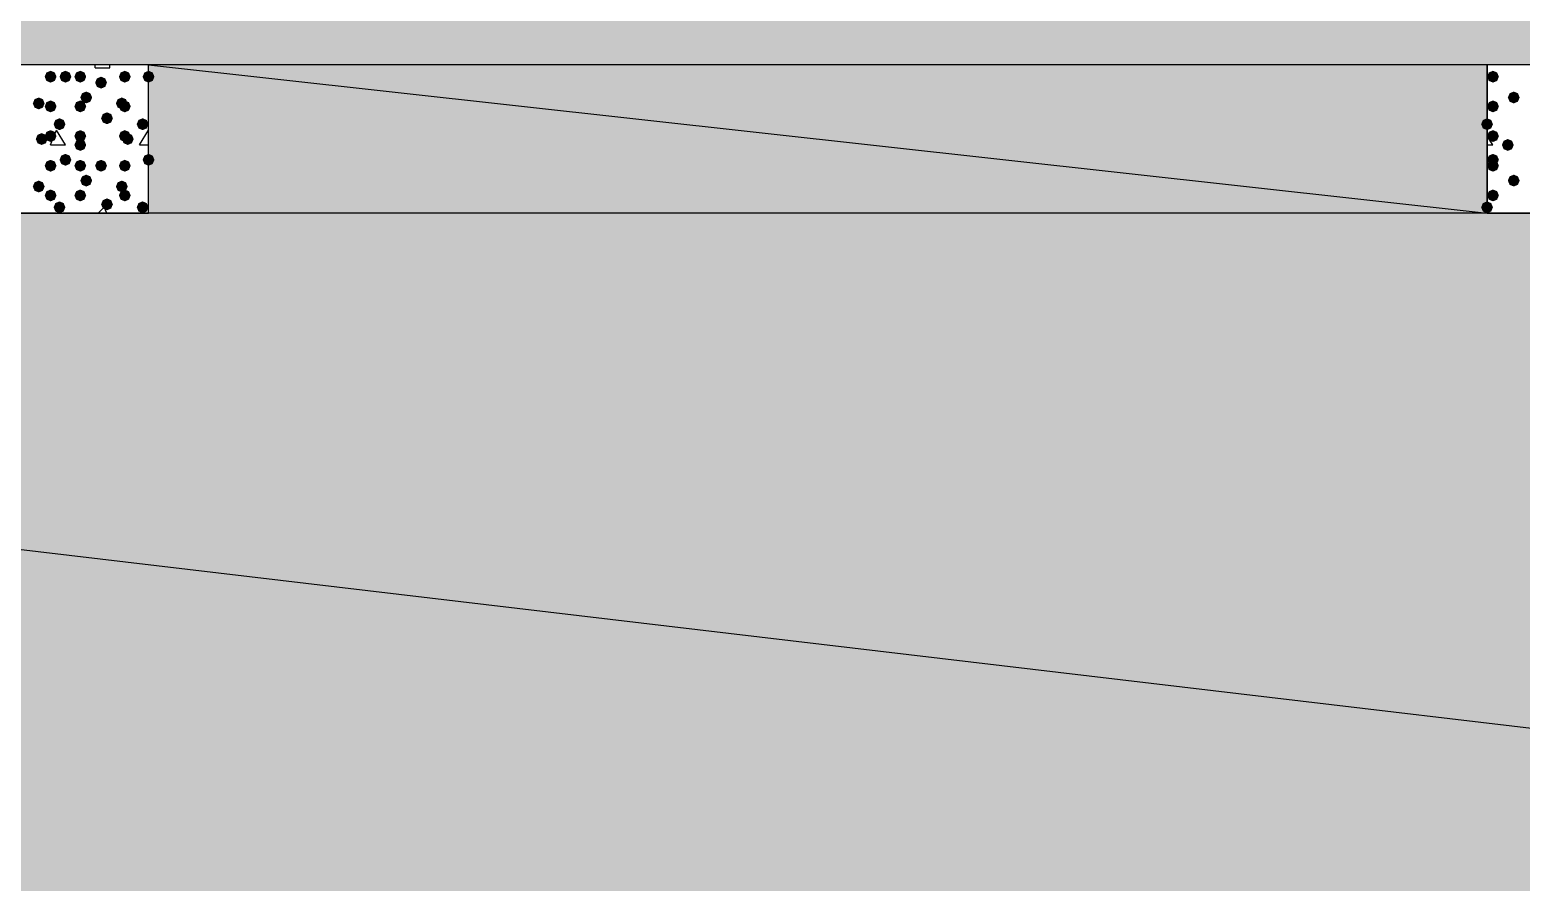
# Model space of a CAD drawing. Header units: millimetres. Extents: x 0 to 420, y 0 to 297.
# Drawn here: x 265.09 to 286.36, y 195.1 to 207.26 of the extents above; entities that cross this region are included whole.
import ezdxf

# ---------------------------------------------------------------- set-up
doc = ezdxf.new("R2010")
doc.units = ezdxf.units.MM
doc.layers.get('0').update_dxf_attribs({"linetype": 'CONTINUOUS'})

msp = doc.modelspace()

# ---------------------------------------------------------------- hatches: boundary and pattern name
at = {"true_color": 0x000008}
h = msp.add_hatch(color=0, dxfattribs=at)
h.paths.add_polyline_path([(385.826, 225.806), (39.708667, 225.806), (385.826, 206.756)], flags=0)
h.paths.add_polyline_path([(39.708667, 225.806), (385.826, 206.756), (39.708667, 206.756)], flags=0)
at = {"true_color": 0x000007}
for points in [[(265.472333, 206.586667), (265.447462, 206.526871), (265.387667, 206.502), (265.327871, 206.526871), (265.303, 206.586667), (265.327871, 206.646462), (265.387667, 206.671333), (265.447462, 206.646463)], [(265.684, 206.586667), (265.659129, 206.526871), (265.599333, 206.502), (265.539538, 206.526871), (265.514667, 206.586667), (265.539537, 206.646462), (265.599333, 206.671333), (265.659129, 206.646463)], [(265.895667, 206.586667), (265.870796, 206.526871), (265.811, 206.502), (265.751204, 206.526871), (265.726333, 206.586667), (265.751204, 206.646462), (265.811, 206.671333), (265.870796, 206.646463)], [(266.192, 206.502), (266.167129, 206.442204), (266.107333, 206.417333), (266.047537, 206.442204), (266.022667, 206.502), (266.047537, 206.561796), (266.107333, 206.586667), (266.167129, 206.561796)], [(266.530667, 206.586667), (266.505796, 206.526871), (266.446, 206.502), (266.386204, 206.526871), (266.361333, 206.586667), (266.386204, 206.646462), (266.446, 206.671333), (266.505796, 206.646463)], [(266.869333, 206.586667), (266.844462, 206.526871), (266.784667, 206.502), (266.724871, 206.526871), (266.7, 206.586667), (266.724871, 206.646462), (266.784667, 206.671333), (266.844462, 206.646463)], [(286.046333, 206.586667), (286.021462, 206.526871), (285.961667, 206.502), (285.901871, 206.526871), (285.877, 206.586667), (285.901871, 206.646462), (285.961667, 206.671333), (286.021462, 206.646463)], [(286.046333, 206.586667), (286.021462, 206.526871), (285.961667, 206.502), (285.901871, 206.526871), (285.877, 206.586667), (285.901871, 206.646462), (285.961667, 206.671333), (286.021462, 206.646463)], [(265.980333, 206.290333), (265.955462, 206.230537), (265.895667, 206.205667), (265.835871, 206.230537), (265.811, 206.290333), (265.835871, 206.350129), (265.895667, 206.375), (265.955462, 206.350129)], [(286.342667, 206.290333), (286.317796, 206.230537), (286.258, 206.205667), (286.198204, 206.230537), (286.173333, 206.290333), (286.198204, 206.350129), (286.258, 206.375), (286.317796, 206.350129)], [(265.303, 206.205667), (265.278129, 206.145871), (265.218333, 206.121), (265.158537, 206.145871), (265.133667, 206.205667), (265.158537, 206.265462), (265.218333, 206.290333), (265.278129, 206.265463)], [(265.472333, 206.163333), (265.447462, 206.103537), (265.387667, 206.078667), (265.327871, 206.103537), (265.303, 206.163333), (265.327871, 206.223129), (265.387667, 206.248), (265.447462, 206.223129)], [(265.895667, 206.163333), (265.870796, 206.103537), (265.811, 206.078667), (265.751204, 206.103537), (265.726333, 206.163333), (265.751204, 206.223129), (265.811, 206.248), (265.870796, 206.223129)], [(266.488333, 206.205667), (266.463462, 206.145871), (266.403667, 206.121), (266.343871, 206.145871), (266.319, 206.205667), (266.343871, 206.265462), (266.403667, 206.290333), (266.463462, 206.265463)], [(266.530667, 206.163333), (266.505796, 206.103537), (266.446, 206.078667), (266.386204, 206.103537), (266.361333, 206.163333), (266.386204, 206.223129), (266.446, 206.248), (266.505796, 206.223129)], [(286.046333, 206.163333), (286.021462, 206.103537), (285.961667, 206.078667), (285.901871, 206.103537), (285.877, 206.163333), (285.901871, 206.223129), (285.961667, 206.248), (286.021462, 206.223129)], [(265.599333, 205.909333), (265.574462, 205.849538), (265.514667, 205.824667), (265.454871, 205.849538), (265.43, 205.909333), (265.454871, 205.969129), (265.514667, 205.994), (265.574462, 205.969129)], [(266.276667, 205.994), (266.251796, 205.934204), (266.192, 205.909333), (266.132204, 205.934204), (266.107333, 205.994), (266.132204, 206.053796), (266.192, 206.078667), (266.251796, 206.053796)], [(266.784667, 205.909333), (266.759796, 205.849538), (266.7, 205.824667), (266.640204, 205.849538), (266.615333, 205.909333), (266.640204, 205.969129), (266.7, 205.994), (266.759796, 205.969129)], [(285.961667, 205.909333), (285.936796, 205.849538), (285.877, 205.824667), (285.817204, 205.849538), (285.792333, 205.909333), (285.817204, 205.969129), (285.877, 205.994), (285.936796, 205.969129)], [(265.345333, 205.697667), (265.320462, 205.637871), (265.260667, 205.613), (265.200871, 205.637871), (265.176, 205.697667), (265.200871, 205.757462), (265.260667, 205.782333), (265.320462, 205.757463)], [(265.472333, 205.74), (265.447462, 205.680204), (265.387667, 205.655333), (265.327871, 205.680204), (265.303, 205.74), (265.327871, 205.799796), (265.387667, 205.824667), (265.447462, 205.799796)], [(265.895667, 205.74), (265.870796, 205.680204), (265.811, 205.655333), (265.751204, 205.680204), (265.726333, 205.74), (265.751204, 205.799796), (265.811, 205.824667), (265.870796, 205.799796)], [(266.530667, 205.74), (266.505796, 205.680204), (266.446, 205.655333), (266.386204, 205.680204), (266.361333, 205.74), (266.386204, 205.799796), (266.446, 205.824667), (266.505796, 205.799796)], [(266.573, 205.697667), (266.548129, 205.637871), (266.488333, 205.613), (266.428538, 205.637871), (266.403667, 205.697667), (266.428537, 205.757462), (266.488333, 205.782333), (266.548129, 205.757463)], [(286.046333, 205.74), (286.021462, 205.680204), (285.961667, 205.655333), (285.901871, 205.680204), (285.877, 205.74), (285.901871, 205.799796), (285.961667, 205.824667), (286.021462, 205.799796)], [(265.895667, 205.613), (265.870796, 205.553204), (265.811, 205.528333), (265.751204, 205.553204), (265.726333, 205.613), (265.751204, 205.672796), (265.811, 205.697667), (265.870796, 205.672796)], [(286.258, 205.613), (286.233129, 205.553204), (286.173333, 205.528333), (286.113538, 205.553204), (286.088667, 205.613), (286.113537, 205.672796), (286.173333, 205.697667), (286.233129, 205.672796)], [(265.472333, 205.316667), (265.447462, 205.256871), (265.387667, 205.232), (265.327871, 205.256871), (265.303, 205.316667), (265.327871, 205.376462), (265.387667, 205.401333), (265.447462, 205.376463)], [(265.684, 205.401333), (265.659129, 205.341537), (265.599333, 205.316667), (265.539538, 205.341537), (265.514667, 205.401333), (265.539537, 205.461129), (265.599333, 205.486), (265.659129, 205.461129)], [(265.895667, 205.316667), (265.870796, 205.256871), (265.811, 205.232), (265.751204, 205.256871), (265.726333, 205.316667), (265.751204, 205.376462), (265.811, 205.401333), (265.870796, 205.376463)], [(266.192, 205.316667), (266.167129, 205.256871), (266.107333, 205.232), (266.047537, 205.256871), (266.022667, 205.316667), (266.047537, 205.376462), (266.107333, 205.401333), (266.167129, 205.376463)], [(266.530667, 205.316667), (266.505796, 205.256871), (266.446, 205.232), (266.386204, 205.256871), (266.361333, 205.316667), (266.386204, 205.376462), (266.446, 205.401333), (266.505796, 205.376463)], [(266.869333, 205.401333), (266.844462, 205.341537), (266.784667, 205.316667), (266.724871, 205.341537), (266.7, 205.401333), (266.724871, 205.461129), (266.784667, 205.486), (266.844462, 205.461129)], [(286.046333, 205.401333), (286.021462, 205.341537), (285.961667, 205.316667), (285.901871, 205.341537), (285.877, 205.401333), (285.901871, 205.461129), (285.961667, 205.486), (286.021462, 205.461129)], [(286.046333, 205.316667), (286.021462, 205.256871), (285.961667, 205.232), (285.901871, 205.256871), (285.877, 205.316667), (285.901871, 205.376462), (285.961667, 205.401333), (286.021462, 205.376463)], [(265.303, 205.020333), (265.278129, 204.960537), (265.218333, 204.935667), (265.158537, 204.960537), (265.133667, 205.020333), (265.158537, 205.080129), (265.218333, 205.105), (265.278129, 205.080129)], [(265.980333, 205.105), (265.955462, 205.045204), (265.895667, 205.020333), (265.835871, 205.045204), (265.811, 205.105), (265.835871, 205.164796), (265.895667, 205.189667), (265.955462, 205.164796)], [(266.488333, 205.020333), (266.463462, 204.960537), (266.403667, 204.935667), (266.343871, 204.960537), (266.319, 205.020333), (266.343871, 205.080129), (266.403667, 205.105), (266.463462, 205.080129)], [(286.342667, 205.105), (286.317796, 205.045204), (286.258, 205.020333), (286.198204, 205.045204), (286.173333, 205.105), (286.198204, 205.164796), (286.258, 205.189667), (286.317796, 205.164796)], [(265.472333, 204.893333), (265.447462, 204.833537), (265.387667, 204.808667), (265.327871, 204.833537), (265.303, 204.893333), (265.327871, 204.953129), (265.387667, 204.978), (265.447462, 204.953129)], [(265.895667, 204.893333), (265.870796, 204.833537), (265.811, 204.808667), (265.751204, 204.833537), (265.726333, 204.893333), (265.751204, 204.953129), (265.811, 204.978), (265.870796, 204.953129)], [(266.530667, 204.893333), (266.505796, 204.833537), (266.446, 204.808667), (266.386204, 204.833537), (266.361333, 204.893333), (266.386204, 204.953129), (266.446, 204.978), (266.505796, 204.953129)], [(286.046333, 204.893333), (286.021462, 204.833537), (285.961667, 204.808667), (285.901871, 204.833537), (285.877, 204.893333), (285.901871, 204.953129), (285.961667, 204.978), (286.021462, 204.953129)], [(265.599333, 204.724), (265.574462, 204.664204), (265.514667, 204.639333), (265.454871, 204.664204), (265.43, 204.724), (265.454871, 204.783796), (265.514667, 204.808667), (265.574462, 204.783796)], [(266.276667, 204.766333), (266.251796, 204.706537), (266.192, 204.681667), (266.132204, 204.706537), (266.107333, 204.766333), (266.132204, 204.826129), (266.192, 204.851), (266.251796, 204.826129)], [(266.784667, 204.724), (266.759796, 204.664204), (266.7, 204.639333), (266.640204, 204.664204), (266.615333, 204.724), (266.640204, 204.783796), (266.7, 204.808667), (266.759796, 204.783796)], [(285.961667, 204.724), (285.936796, 204.664204), (285.877, 204.639333), (285.817204, 204.664204), (285.792333, 204.724), (285.817204, 204.783796), (285.877, 204.808667), (285.936796, 204.783796)]]:
    msp.add_hatch(color=0, dxfattribs=at).paths.add_polyline_path(points, flags=0)
at = {"true_color": 0x000008}
h = msp.add_hatch(color=0, dxfattribs=at)
h.paths.add_polyline_path([(285.877, 206.756), (266.784667, 206.756), (285.877, 204.639333)], flags=0)
h.paths.add_polyline_path([(266.784667, 206.756), (285.877, 204.639333), (266.784667, 204.639333)], flags=0)
h = msp.add_hatch(color=0, dxfattribs=at)
h.paths.add_polyline_path([(385.826, 204.639333), (224.409, 204.639333), (385.826, 185.547)], flags=0)
h.paths.add_polyline_path([(224.409, 204.639333), (385.826, 185.547), (224.409, 185.547)], flags=0)

# ---------------------------------------------------------------- linework, layer by layer
at = {"color": 0, "true_color": 0x000008}
for points in [[(39.708667, 225.806), (385.826, 206.756), (39.708667, 206.756)], [(285.877, 206.756), (266.784667, 206.756), (285.877, 204.639333)], [(266.784667, 206.756), (285.877, 204.639333), (266.784667, 204.639333)], [(385.826, 204.639333), (224.409, 204.639333), (385.826, 185.547)], [(224.409, 204.639333), (385.826, 185.547), (224.409, 185.547)]]:
    msp.add_lwpolyline(points, close=True, dxfattribs=at)
at = {"color": 0, "true_color": 0x000007}
for points in [[(264.668, 206.756), (264.668, 204.639333), (266.784667, 204.639333), (266.784667, 206.756)], [(285.877, 206.756), (285.877, 204.639333), (287.993667, 204.639333), (287.993667, 206.756)]]:
    msp.add_lwpolyline(points, close=True, dxfattribs=at)
for points in [[(266.022667, 206.713667), (266.022667, 206.756)], [(266.022667, 206.713667), (266.234333, 206.713667)], [(266.234333, 206.713667), (266.234333, 206.756)], [(265.387667, 205.613), (265.472333, 205.824667)], [(265.599333, 205.613), (265.472333, 205.824667)], [(266.657667, 205.613), (266.784667, 205.824667)], [(266.784667, 205.74), (266.784667, 205.824667)], [(285.961667, 205.613), (285.877, 205.74)], [(265.387667, 205.613), (265.599333, 205.613)], [(266.657667, 205.613), (266.784667, 205.613)], [(285.877, 205.613), (285.961667, 205.613)], [(266.065, 204.639333), (266.149667, 204.724)], [(266.192, 204.639333), (266.149667, 204.724)]]:
    msp.add_lwpolyline(points, dxfattribs=at)

doc.saveas('drawing.dxf')
